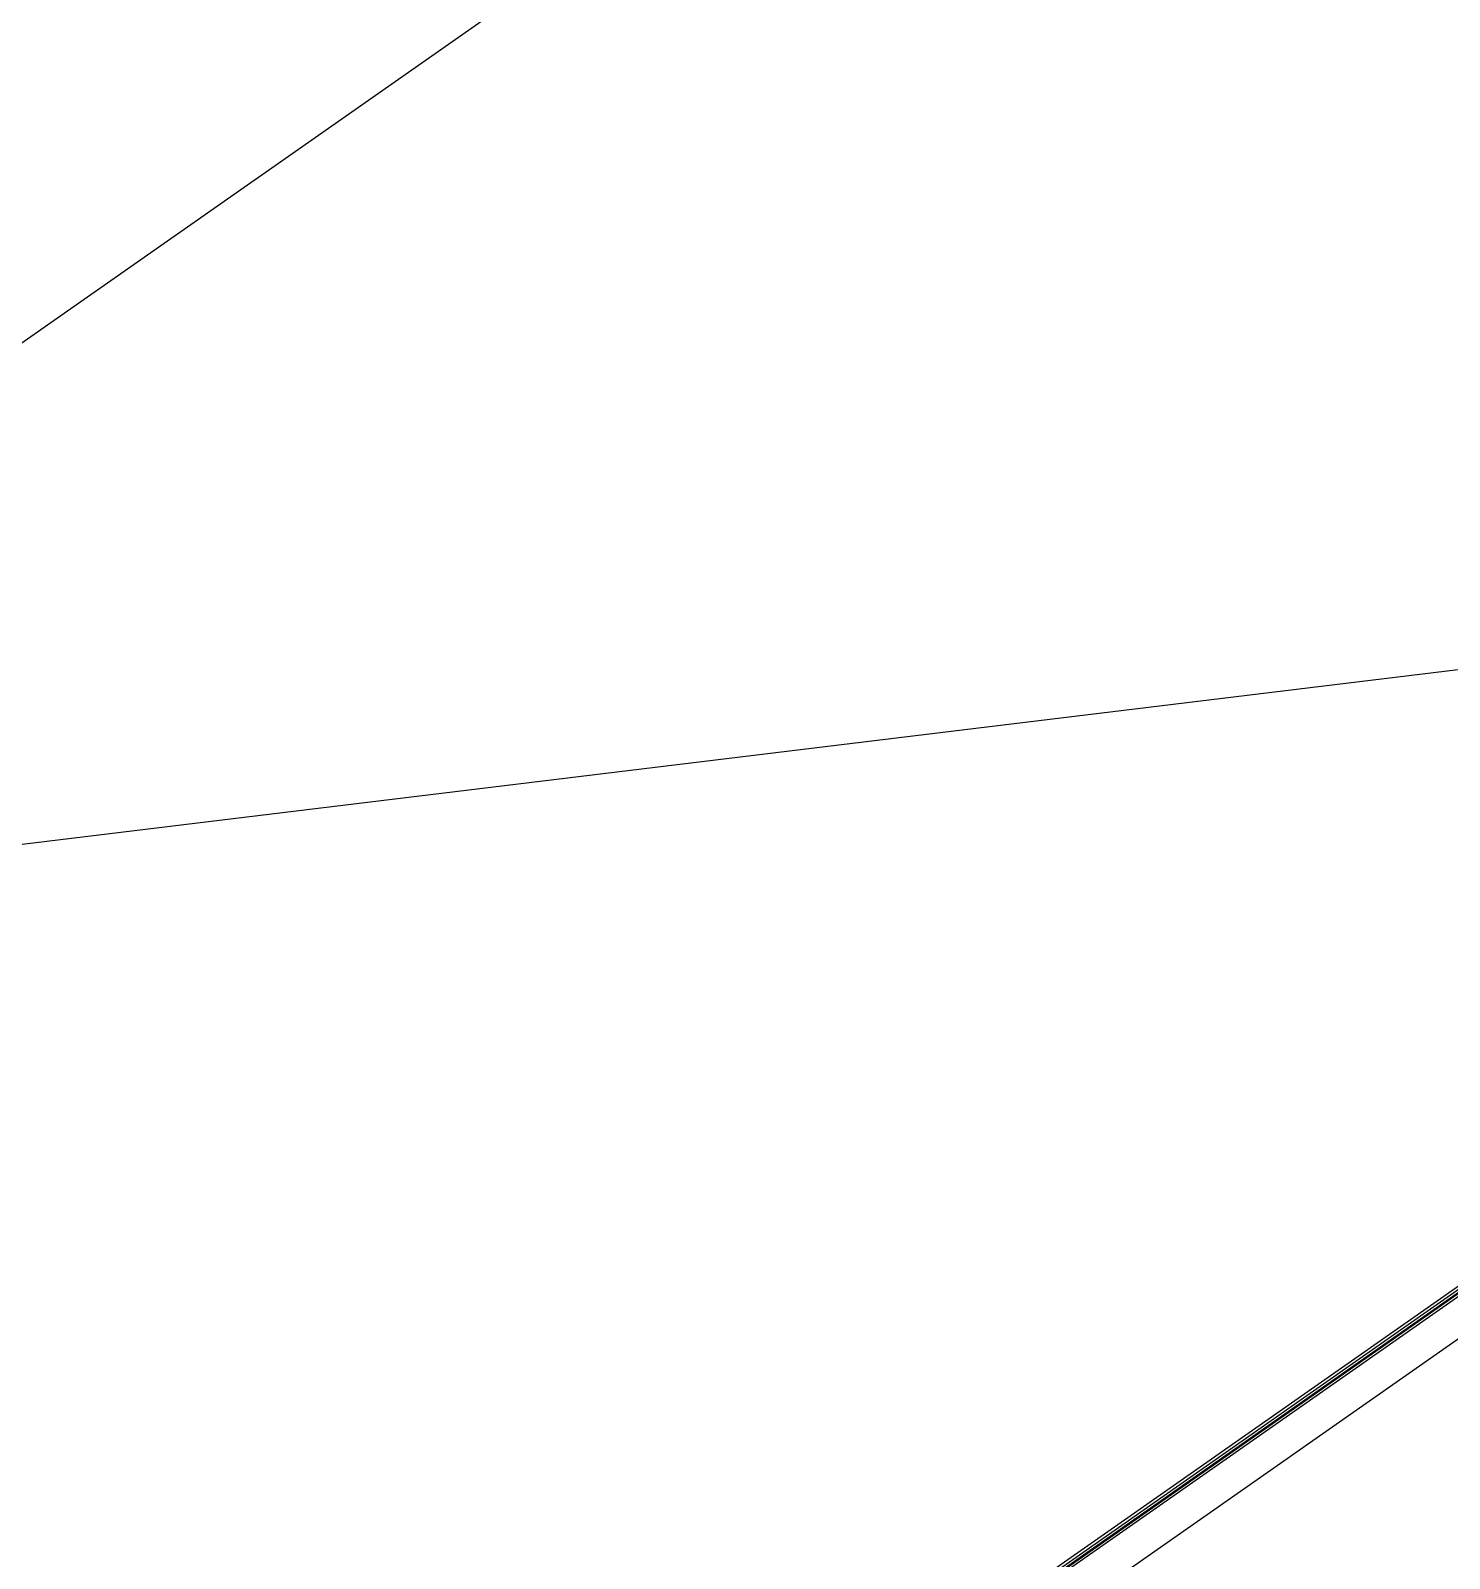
# Model space of a CAD drawing. Header units: millimetres. Extents: x 152904052 to 153933663, y 538271515 to 539240469.
# Drawn here: x 153464300 to 153465132, y 538579521 to 538580417 of the extents above; entities that cross this region are included whole.
import ezdxf

# ---------------------------------------------------------------- set-up
doc = ezdxf.new("R2010")
doc.units = ezdxf.units.MM
doc.layers.add('POWR', color=5, linetype='Continuous')
doc.layers.add('SCHM', color=9, linetype='Continuous')

msp = doc.modelspace()

# ---------------------------------------------------------------- linework, layer by layer
at = {"layer": 'POWR', "color": 7}
for p, q in [((153465279.27, 538579779.44), (153464378.2, 538579148.51)), ((153465280.18, 538579778.13), (153464379.12, 538579147.19)), ((153465278.37, 538579775.15), (153464382.54, 538579147.88)), ((153464392.52, 538579154.38), (153465269.01, 538579768.11)), ((153464394.33, 538579154.06), (153465268.69, 538579766.3)), ((153465270.05, 538579742.22), (153464416.49, 538579144.55))]:
    msp.add_line(p, q, dxfattribs=at)
msp.add_lwpolyline([(153469780.41, 538584074.55), (153471663.23, 538581385.62), (153446937.23, 538564042.24), (153445040.3, 538566751.34), (153469780.41, 538584074.55)], dxfattribs=at)
at = {"layer": 'SCHM'}
msp.add_lwpolyline([(153436402.5, 538589589.5), (153437311.5, 538586639.51), (153440093.5, 538583972.51), (153445260.51, 538580965.52), (153454289.51, 538579092.53), (153460138.51, 538579433.54), (153467139.51, 538580285.55), (153471897.5, 538583044.55), (153474644.5, 538585391.56), (153477152.5, 538588096.56), (153480138.49, 538591359.56)], dxfattribs=at)

doc.saveas('drawing.dxf')
